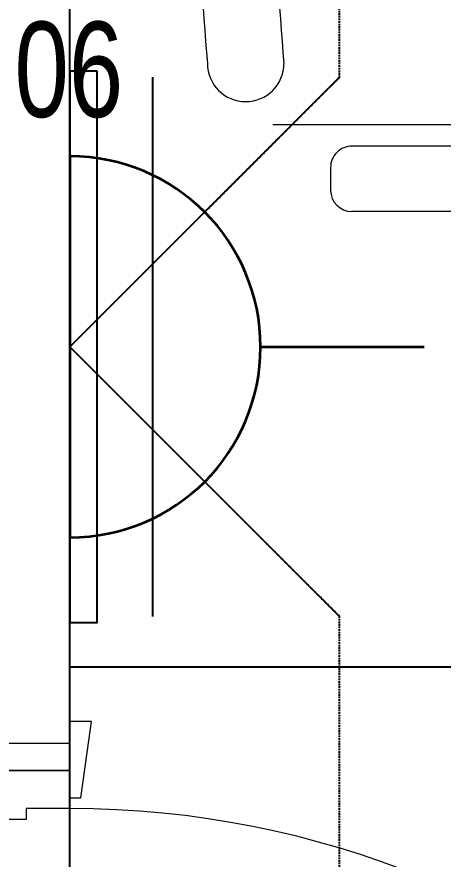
# Model space of a CAD drawing. Extents: x -12260 to 57327, y -29287 to 19916.
# Drawn here: x 34927 to 35319, y -4586 to -3813 of the extents above; entities that cross this region are included whole.
import ezdxf
from ezdxf.enums import TextEntityAlignment as Align

# ---------------------------------------------------------------- set-up
doc = ezdxf.new("R2010")
doc.units = 0
doc.header["$LTSCALE"] = 0.25
doc.linetypes.add('DASHDOT', pattern=[25.4, 12.7, -6.35, 0, -6.35])
doc.linetypes.add('HIDDEN', pattern=[9.525, 6.35, -3.175])
for name, color, linetype, lineweight in [('01-First Floor-FUR$0$72_EGR_EQP_TAG', 142, 'Continuous', 5), ('01-First Floor-FUR$0$LOADING', 253, 'Continuous', 5), ('01-First Floor-FUR$0$Walls', 251, 'Continuous', 5), ('01-First Floor-FUR$0$Wooden Joinery', 251, 'Continuous', 5), ('E-LITE-CLNG-CNDT', 6, 'DASHDOT', 35), ('E-LITE-EXIT-NUMB', 6, 'Continuous', 25), ('E-POWR-FLOR-CNDT', 6, 'HIDDEN', 25), ('E-POWR-WALL @ 100', 4, 'Continuous', 35)]:
    doc.layers.add(name, color=color, linetype=linetype, lineweight=lineweight)
doc.layers.add('01-First Floor-FUR$0$FALSE CEILING', color=251, linetype='Continuous')
doc.styles.add('01-First Floor-FUR$0$X3G_ENTITY_257CFD', font='swisscl.ttf', dxfattribs={"height": 200})
doc.styles.add('DC_SIMPLEX', font='SIMPLEX.shx', dxfattribs={"width": 0.7})

# ---------------------------------------------------------------- blocks, each defined once
blk = doc.blocks.new('01-First Floor-FUR$0$A$C5DAD61B4')
at = {"layer": '01-First Floor-FUR$0$Wooden Joinery'}
for points in [[(975, 859.06), (940, 859.06), (940, 899.07), (930, 899.07), (930, 959.06), (975, 959.06), (975, 859.06)], [(975, 859.06), (975, 959.06), (1000, 959.06), (1000, 859.06), (975, 859.06)]]:
    blk.add_lwpolyline(points, dxfattribs=at)
blk.add_lwpolyline([(950, 859.06), (950, 849.06), (1020, 839.06), (1020, 859.06)], close=True, dxfattribs=at)
blk.add_arc((80, 859.06), 859.99, 272.66603, 0, dxfattribs=at)
blk = doc.blocks.new('01-First Floor-FUR$0$GF21018-P')
at = {"color": 0}
for p, q in [((0.22049, 0.47563), (0.22049, 0.0675)), ((0.24001, 0.32259), (0.24001, 0.14)), ((0.30001, 0.32259), (0.30001, 0.14)), ((0.25963, 0.12039), (0.2804, 0.12039))]:
    blk.add_line(p, q, dxfattribs=at)
for centre, radius, start, end in [((0.25963, 0.14), 0.01962, 180, 270), ((0.2804, 0.14), 0.01962, 270, 0), ((0, 1.84674), 1.77674, 264.69456, 275.30527), ((0.16409, 0.0425), 0.03511, 270, 90), ((0, 1.83136), 1.83136, 264.85322, 275.14698)]:
    blk.add_arc(centre, radius, start, end, dxfattribs=at)
blk = doc.blocks.new('01-First Floor-FUR')
at = {"layer": '01-First Floor-FUR$0$FALSE CEILING', "linetype": 'Continuous'}
blk.add_line((34976, -4410), (38476, -4410), dxfattribs=at)
at = {"layer": '01-First Floor-FUR$0$FALSE CEILING'}
blk.add_lwpolyline([(34976, -2810), (38476, -2810), (38476, -6810), (34976, -6810)], close=True, dxfattribs=at)
at = {"layer": '01-First Floor-FUR$0$FALSE CEILING', "elevation": -0.1}
blk.add_lwpolyline([(35001, -3863.17), (34976, -3863.17), (34976, -4369.17), (35001, -4369.17), (35001, -3863.17)], dxfattribs=at)
at = {"layer": '01-First Floor-FUR$0$LOADING', "elevation": -0.1}
blk.add_lwpolyline([(35001, -3863.17), (34976, -3863.17), (34976, -4369.17), (35001, -4369.17), (35001, -3863.17)], dxfattribs=at)
at = {"layer": '01-First Floor-FUR$0$Walls'}
for p in [(34976, -2810), (34876, -4480)]:
    blk.add_line(p, (34976, -4480), dxfattribs=at)
at = {"layer": '01-First Floor-FUR$0$LOADING', "extrusion": (-7.77426e-06, 2.24021e-05, 1), "xscale": 1000, "yscale": 1000, "zscale": 1000, "rotation": 269.9985892449479}
blk.add_blockref('01-First Floor-FUR$0$GF21018-P', (35094.86, -3691.84, -0.48), dxfattribs=at)
at = {"layer": '01-First Floor-FUR$0$Wooden Joinery', "rotation": 90.00000000000001}
blk.add_blockref('01-First Floor-FUR$0$A$C5DAD61B4', (35835.06, -5480), dxfattribs=at)
at = {"layer": '01-First Floor-FUR$0$72_EGR_EQP_TAG', "insert": (34975.12, -3817.68, -0.1), "char_height": 87.473, "attachment_point": 2, "style": '01-First Floor-FUR$0$X3G_ENTITY_257CFD'}
blk.add_mtext('06', dxfattribs=at)
blk = doc.blocks.new('*U11')
blk.add_line((0, 1.75), (0, 3.25))
blk.add_lwpolyline([(1.75, 0, 1), (-1.75, 0)], format="xyb", close=True)
at = {"layer": 'Defpoints'}
for p, q in [((-2.4749, 2.4749), (0, 0)), ((2.4749, 2.4749), (0, 0)), ((-2.4749, 0.7582), (2.4749, 0.7582))]:
    blk.add_line(p, q, dxfattribs=at)
at = {"layer": 'E-LITE-EXIT-NUMB', "style": 'DC_SIMPLEX', "width": 0.7, "flags": 8}
blk.add_attdef('TYPE', text='', height=2, rotation=360, dxfattribs=at).set_placement((-2.682, 5.2383), align=Align.RIGHT)
blk.add_attdef('CIRCUIT', (2.682, 5.2383), '', height=2, rotation=360, dxfattribs=at)

msp = doc.modelspace()

# ---------------------------------------------------------------- linework, layer by layer
at = {"layer": 'E-POWR-FLOR-CNDT'}
for points in [[(35099.74, -3992.42), (35223.49, -3868.68), (35223.49, -3178.81, -0.414214), (35323.49, -3078.81), (35726, -3078.81), (35871.07, -2933.74)], [(35099.74, -6011.26), (35194.2, -5916.8, 0.198912), (35223.49, -5846.09), (35223.49, -4363.65), (35099.74, -4239.91)]]:
    msp.add_lwpolyline(points, format="xyb", dxfattribs=at)

# ---------------------------------------------------------------- block references
at = {"layer": 'E-LITE-CLNG-CNDT'}
msp.add_blockref('01-First Floor-FUR', (0, 0), dxfattribs=at)
at = {"layer": 'E-POWR-WALL @ 100', "xscale": 100, "yscale": 100, "zscale": 100, "rotation": 269.9999999999911}
msp.add_blockref('*U11', (34976, -4116.17, -0.1), dxfattribs=at)

doc.saveas('drawing.dxf')
